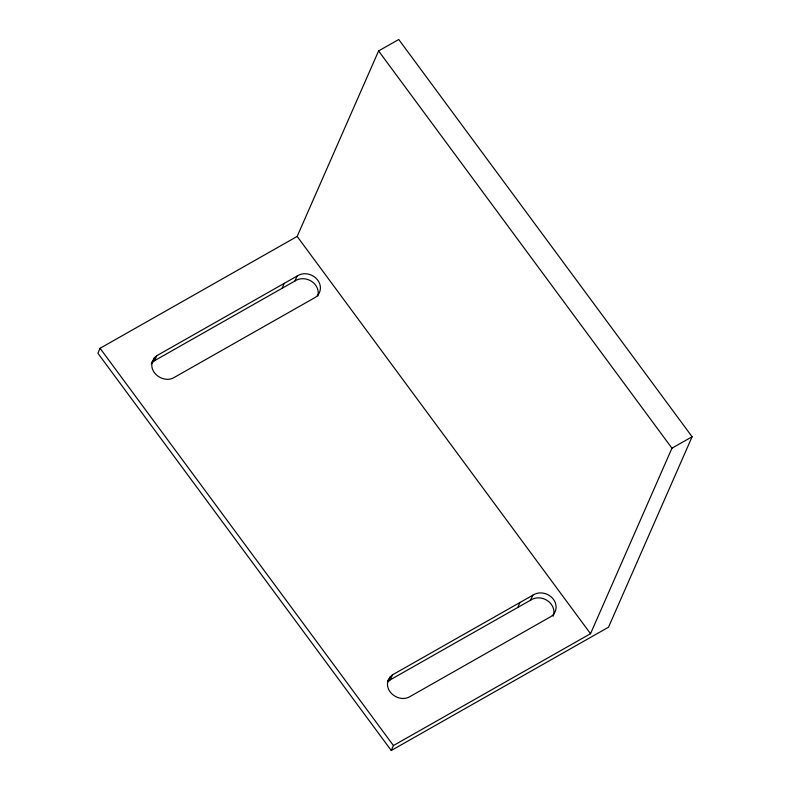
<?xml version="1.0" encoding="UTF-8"?>
<svg xmlns="http://www.w3.org/2000/svg" width="790" height="790" viewBox="0 0 790 790"><rect width="100%" height="100%" fill="white"/><g stroke="black" fill="none" stroke-linecap="round" stroke-linejoin="round"><path stroke-width="1.19" d="M152.589 360.823C148.006 372.88 164.014 383.92 174.353 377.373L315.417 297.326A14.418 12.64 23.7 0 0 317.057 279.304A14.418 12.64 23.7 0 0 297.119 276.046L156.756 355.707L154.277 357.988L151.285 363.795M388.275 679.983C383.693 692.04 399.701 703.08 410.05 696.533L551.104 616.476A14.418 12.64 23.7 0 0 552.743 598.465A14.418 12.64 23.7 0 0 532.815 595.206L392.442 674.867L389.964 677.139L387.406 681.958M100.063 348.291L97.891 353.239L391.257 750.5L608.507 627.201L692.109 436.761L398.743 39.5L378.588 50.935L297.159 236.437L100.063 348.291L393.42 745.553L391.257 750.5M154.277 357.988L152.105 362.926L154.583 360.655L294.956 280.993A14.418 12.64 23.7 0 1 311.635 281.398A14.418 12.64 23.7 0 1 317.778 296.112M154.583 360.655L156.756 355.707M282.109 288.281L284.281 283.334M294.956 280.993L297.119 276.046M389.964 677.139L387.791 682.086L390.27 679.815L530.643 600.153A14.418 12.64 23.7 0 1 547.835 600.904A14.418 12.64 23.7 0 1 553.099 616.309M390.27 679.815L392.442 674.867M517.796 607.441L519.968 602.494M530.643 600.153L532.815 595.206M393.42 745.553L590.525 633.699L671.954 448.197L692.109 436.761M378.588 50.935L671.954 448.197M297.159 236.437L590.525 633.699"/></g></svg>
